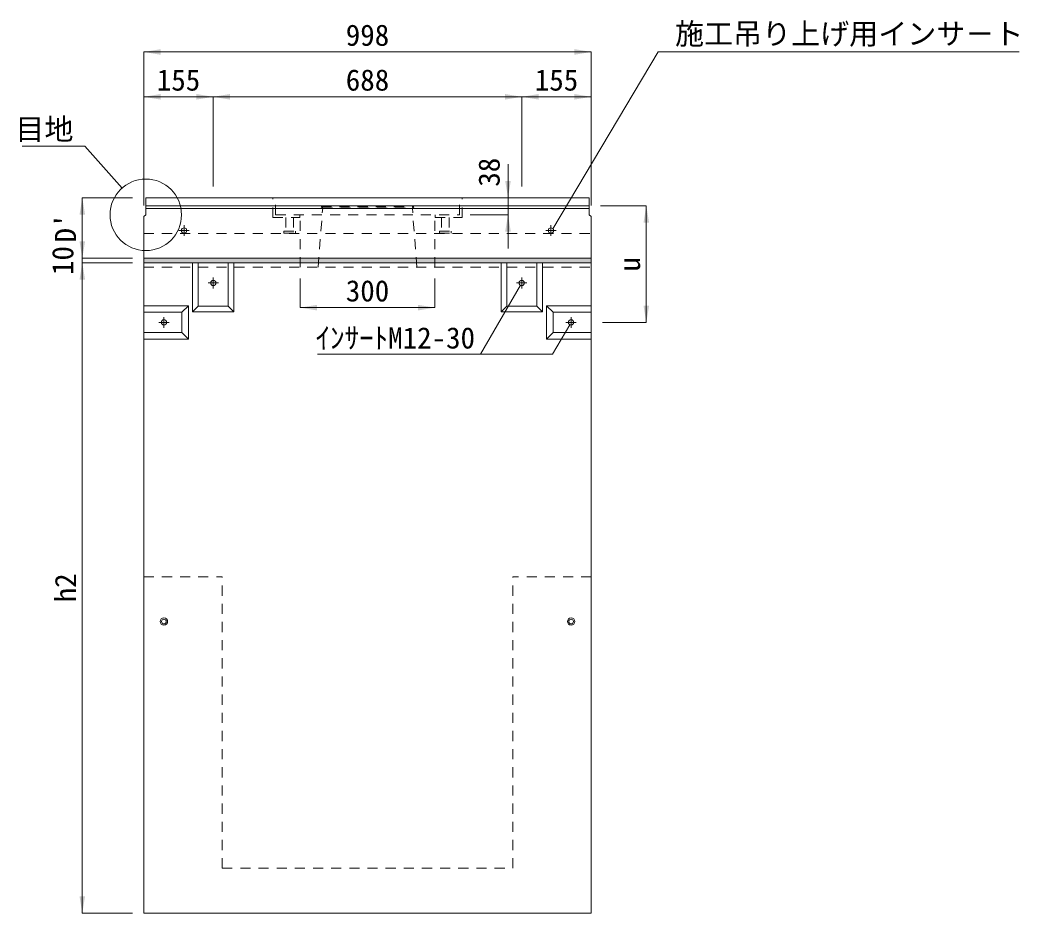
# Model space of a CAD drawing. Units: millimetres at full size. Extents: x -44570 to -19804, y 69050 to 91573.
# Drawn here: x -40728 to -38500, y 78268 to 80259 of the extents above; entities that cross this region are included whole.
import ezdxf
from ezdxf.enums import TextEntityAlignment as Align

# ---------------------------------------------------------------- set-up
doc = ezdxf.new("R2010")
doc.units = ezdxf.units.MM
doc.header["$LTSCALE"] = 30
doc.linetypes.add('USER1', pattern=[1.35, 0.75, -0.6])
doc.linetypes.add('USER2', pattern=[28.575, 19.05, -3.175, 3.175, -3.175])
for name, color, linetype, lineweight in [('0_2', 7, 'Continuous', 20), ('寸法線', 7, 'Continuous', 9), ('本体', 2, 'Continuous', 9), ('ｲﾝｻｰﾄ', 3, 'USER1', 5), ('ｸﾞﾚｰﾁﾝｸﾞ', 7, 'Continuous', 5), ('ﾊｯﾁﾝｸﾞ', 7, 'Continuous', 5)]:
    doc.layers.add(name, color=color, linetype=linetype, lineweight=lineweight)
doc.styles.add('ＭＳ ゴシック', font='')
doc.styles.get('ＭＳ ゴシック').set_extended_font_data('MS Gothic')

# ---------------------------------------------------------------- blocks, each defined once
blk = doc.blocks.new('filled_arrow')
at = {"color": 0, "linetype": 'Continuous', "lineweight": -2}
blk.add_solid([(7.5, 1.25), (0, 0), (7.5, -1.25)], dxfattribs=at)

msp = doc.modelspace()

# ---------------------------------------------------------------- hatches: boundary and pattern name
at = {"layer": '寸法線'}
msp.add_hatch(color=256, dxfattribs=at).paths.add_polyline_path([(-39501.65, 79579.89), (-39502.62, 79578.72), (-39502.19, 79578.46)])
at = {"layer": 'ﾊｯﾁﾝｸﾞ'}
msp.add_hatch(color=8, dxfattribs=at).paths.add_polyline_path([(-39453.65, 79718.08), (-39453.65, 79728.08), (-40451.65, 79728.08), (-40451.65, 79718.08)])

# ---------------------------------------------------------------- linework, layer by layer
at = {"layer": '0_2', "lineweight": 9}
for p, q in [((-40451.65, 79718.08), (-39453.65, 79718.08)), ((-39453.65, 79708.74), (-39453.65, 79632.44))]:
    msp.add_line(p, q, dxfattribs=at)
at = {"layer": '寸法線'}
for p, q in [((-40451.65, 80188.18), (-39453.65, 80188.18)), ((-40451.65, 79846.08), (-40451.65, 80188.18)), ((-39453.65, 79846.08), (-39453.65, 80188.18)), ((-40451.65, 80088.18), (-40296.65, 80088.18)), ((-40451.65, 79846.08), (-40451.65, 80088.18)), ((-40296.65, 80088.18), (-39608.65, 80088.18)), ((-40296.65, 79888.09), (-40296.65, 80088.18)), ((-40296.65, 79888.09), (-40296.65, 80088.18)), ((-39608.65, 79888.09), (-39608.65, 80088.18)), ((-39608.65, 80088.18), (-39453.65, 80088.18)), ((-39608.65, 79888.09), (-39608.65, 80088.18)), ((-39453.65, 79846.08), (-39453.65, 80088.18)), ((-39639.31, 79750.09), (-39639.31, 79938.09)), ((-40588.71, 79863.09), (-40588.71, 79728.08)), ((-40476.65, 79863.09), (-40588.71, 79863.09)), ((-39717.65, 79863.09), (-39639.31, 79863.09)), ((-39433.15, 79845.08), (-39330.9, 79845.08)), ((-39330.9, 79845.08), (-39330.9, 79585.08)), ((-39723.65, 79825.09), (-39639.31, 79825.09)), ((-40588.71, 79803.08), (-40588.71, 79643.08)), ((-40476.65, 79728.08), (-40588.71, 79728.08)), ((-40476.65, 79728.08), (-40588.71, 79728.08)), ((-40588.71, 79718.08), (-40588.71, 78268.09)), ((-40476.65, 79718.08), (-40588.71, 79718.08)), ((-40476.65, 79718.08), (-40588.71, 79718.08)), ((-40102.65, 79683.09), (-40102.65, 79618.05)), ((-39802.65, 79683.09), (-39802.65, 79618.05)), ((-40102.65, 79618.05), (-39802.65, 79618.05)), ((-39428.65, 79585.08), (-39330.9, 79585.08)), ((-40476.65, 78268.09), (-40588.71, 78268.09))]:
    msp.add_line(p, q, dxfattribs=at)
at = {"layer": '寸法線', "linetype": 'USER2'}
for p, q in [((-40373.25, 79790.08), (-40350.05, 79790.08)), ((-40361.65, 79802.12), (-40361.65, 79778.04)), ((-39555.25, 79790.08), (-39532.05, 79790.08)), ((-39543.65, 79802.12), (-39543.65, 79778.04)), ((-40296.65, 79685.13), (-40296.65, 79661.05)), ((-39608.65, 79685.12), (-39608.65, 79661.05)), ((-40308.26, 79673.09), (-40285.05, 79673.09)), ((-39620.25, 79673.09), (-39597.05, 79673.09)), ((-39620.25, 79673.09), (-39597.05, 79673.09)), ((-40406.65, 79597.12), (-40406.65, 79573.05)), ((-39498.65, 79597.12), (-39498.65, 79573.05)), ((-40418.26, 79585.08), (-40395.05, 79585.08)), ((-39510.25, 79585.08), (-39487.05, 79585.08))]:
    msp.add_line(p, q, dxfattribs=at)
at = {"layer": '寸法線'}
for points in [[(-39539.06, 79793.94), (-39304.41, 80188.18), (-38499.65, 80188.18)], [(-40500.01, 79884.55), (-40583.43, 79978.4), (-40722.9, 79978.4)], [(-39611.58, 79667.85), (-39700.32, 79514.32), (-40064.34, 79514.32)], [(-39501.65, 79579.89), (-39539.91, 79514.32), (-39700.32, 79514.32)]]:
    msp.add_lwpolyline(points, dxfattribs=at)
msp.add_lwpolyline([(-39501.65, 79579.89), (-39502.62, 79578.72), (-39502.19, 79578.46)], close=True, dxfattribs=at)
msp.add_circle((-40447.15, 79825.08), 79.7, dxfattribs=at)
at = {"layer": '本体', "lineweight": 20}
for p, q in [((-40447.15, 79863.09), (-39458.15, 79863.09)), ((-40447.15, 79863.09), (-40447.15, 79825.08)), ((-39458.15, 79863.09), (-39458.15, 79825.08)), ((-40451.65, 79821.08), (-40447.15, 79825.08)), ((-40451.65, 79821.08), (-40451.65, 79718.08)), ((-39453.65, 79821.08), (-39458.15, 79825.08)), ((-39453.65, 79718.08), (-39453.65, 79821.08)), ((-40451.65, 78268.09), (-40451.65, 79718.08)), ((-39453.65, 78268.09), (-39453.65, 79718.08)), ((-40451.65, 78268.08), (-39453.65, 78268.08))]:
    msp.add_line(p, q, dxfattribs=at)
at = {"layer": '本体'}
for p, q in [((-40447.15, 79845.08), (-39458.15, 79845.08)), ((-40447.15, 79839.08), (-39458.15, 79839.08)), ((-40451.65, 79728.08), (-39453.65, 79728.08)), ((-40451.65, 79718.08), (-39453.65, 79718.08)), ((-40342.65, 79608.59), (-40342.65, 79718.09)), ((-40330.15, 79621.09), (-40330.15, 79718.09)), ((-40263.15, 79621.09), (-40263.15, 79718.09)), ((-40250.65, 79608.59), (-40250.65, 79718.09)), ((-39654.65, 79608.59), (-39654.65, 79718.09)), ((-39642.15, 79621.09), (-39642.15, 79718.09)), ((-39575.15, 79621.09), (-39575.15, 79718.09)), ((-39562.65, 79608.59), (-39562.65, 79718.09)), ((-40451.65, 79622.08), (-40352.15, 79622.08)), ((-40366.65, 79607.58), (-40352.15, 79622.08)), ((-40352.15, 79622.08), (-40352.15, 79548.08)), ((-40330.15, 79621.09), (-40342.65, 79608.59)), ((-40250.65, 79608.59), (-40342.65, 79608.59)), ((-40263.15, 79621.09), (-40330.15, 79621.09)), ((-40263.15, 79621.09), (-40250.65, 79608.59)), ((-39642.15, 79621.09), (-39654.65, 79608.59)), ((-39654.65, 79608.59), (-39562.65, 79608.59)), ((-39642.15, 79621.09), (-39575.15, 79621.09)), ((-39575.15, 79621.09), (-39562.65, 79608.59)), ((-39553.15, 79622.08), (-39553.15, 79548.08)), ((-39453.65, 79622.08), (-39553.15, 79622.08)), ((-39538.65, 79607.58), (-39553.15, 79622.08)), ((-40451.65, 79607.58), (-40366.65, 79607.58)), ((-40366.65, 79607.58), (-40366.65, 79562.58)), ((-39538.65, 79607.58), (-39538.65, 79562.58)), ((-39453.65, 79607.58), (-39538.65, 79607.58)), ((-40366.65, 79562.58), (-40451.65, 79562.58)), ((-40352.15, 79548.08), (-40451.65, 79548.08)), ((-40366.65, 79562.58), (-40352.15, 79548.08)), ((-39538.65, 79562.58), (-39553.15, 79548.08)), ((-39553.15, 79548.08), (-39453.65, 79548.08)), ((-39538.65, 79562.58), (-39453.65, 79562.58))]:
    msp.add_line(p, q, dxfattribs=at)
at = {"layer": '本体', "linetype": 'USER1'}
for p, q in [((-40062.78, 79708.09), (-40052.65, 79839.67)), ((-40055.67, 79842.93), (-40052.65, 79839.67)), ((-40055.67, 79842.93), (-39849.64, 79842.93)), ((-40052.65, 79839.67), (-39852.65, 79839.67)), ((-39849.64, 79842.93), (-39852.65, 79839.67)), ((-39842.53, 79708.09), (-39852.65, 79839.67)), ((-40102.65, 79708.09), (-40102.65, 79825.09)), ((-39802.65, 79708.09), (-39802.65, 79825.09)), ((-40451.65, 79783.09), (-39453.65, 79783.09)), ((-40451.65, 79708.09), (-39453.65, 79708.09)), ((-40451.65, 79018.08), (-40276.65, 79018.08)), ((-40276.65, 78368.08), (-40276.65, 79018.08)), ((-39628.65, 78368.08), (-39628.65, 79018.08)), ((-39453.65, 79018.08), (-39628.65, 79018.08)), ((-40276.65, 78368.08), (-39628.65, 78368.08))]:
    msp.add_line(p, q, dxfattribs=at)
at = {"layer": 'ｲﾝｻｰﾄ'}
for p, q in [((-40134.9, 79819.09), (-40134.9, 79788.46)), ((-40117.4, 79819.09), (-40117.4, 79788.46)), ((-39787.9, 79819.09), (-39787.9, 79788.46)), ((-39770.4, 79819.09), (-39770.4, 79788.46)), ((-40139.28, 79788.46), (-40139.28, 79784.09)), ((-40139.28, 79788.46), (-40113.03, 79788.46)), ((-40113.03, 79788.46), (-40113.03, 79784.09)), ((-39792.28, 79788.46), (-39792.28, 79784.09)), ((-39792.28, 79788.46), (-39766.03, 79788.46)), ((-39766.03, 79788.46), (-39766.03, 79784.09)), ((-40139.28, 79784.09), (-40113.03, 79784.09)), ((-39792.28, 79784.09), (-39766.03, 79784.09))]:
    msp.add_line(p, q, dxfattribs=at)
at = {"layer": 'ｲﾝｻｰﾄ', "linetype": 'Continuous'}
for centre in [(-40361.65, 79790.08), (-39543.65, 79790.08), (-40296.65, 79673.09), (-39608.65, 79673.09), (-40406.65, 79585.08), (-39498.65, 79585.08)]:
    msp.add_circle(centre, 6, dxfattribs=at)
at = {"layer": 'ｲﾝｻｰﾄ', "linetype": 'Continuous', "lineweight": 9}
for centre, radius in [((-40406.65, 78918.08), 8.25), ((-40406.65, 78918.08), 5.25), ((-39498.65, 78918.08), 8.25), ((-39498.65, 78918.08), 5.25)]:
    msp.add_circle(centre, radius, dxfattribs=at)
at = {"layer": 'ｸﾞﾚｰﾁﾝｸﾞ', "linetype": 'USER1', "lineweight": 9}
for p, q in [((-40163.65, 79819.09), (-40163.65, 79863.09)), ((-40157.65, 79825.09), (-40157.65, 79863.09)), ((-39747.65, 79825.09), (-39747.65, 79863.09)), ((-39741.65, 79819.09), (-39741.65, 79863.09)), ((-40163.65, 79819.09), (-40103.66, 79819.09)), ((-40157.65, 79825.09), (-39747.65, 79825.09)), ((-40103.66, 79825.09), (-40103.66, 79819.09)), ((-39801.66, 79825.09), (-39801.66, 79819.09)), ((-39801.66, 79819.09), (-39741.65, 79819.09))]:
    msp.add_line(p, q, dxfattribs=at)

# ---------------------------------------------------------------- block references
at = {"layer": '寸法線', "xscale": 5, "yscale": 5}
for p in [(-40451.65, 80188.18), (-40451.65, 80088.18), (-40296.65, 80088.18), (-39608.65, 80088.18), (-40102.65, 79618.05)]:
    msp.add_blockref('filled_arrow', p, dxfattribs=at)
at = {"layer": '寸法線'}
for p, xscale, yscale, rotation in [((-39453.65, 80188.18), 5, 5, 180), ((-40296.65, 80088.18), 5, 5, 180), ((-39608.65, 80088.18), 5, 5, 180), ((-39453.65, 80088.18), 5, 5, 180), ((-39639.31, 79863.09), 5, 5, 90), ((-40588.71, 79863.09), 5, 5, 270), ((-39330.9, 79845.08), 5, 5, 270), ((-39639.31, 79825.09), 5, 5, 270), ((-39539.06, 79793.94), 0.2, 0.2, 59.2), ((-40588.71, 79728.08), 5, 5, 90), ((-40588.71, 79728.08), 5, 5, 90), ((-40588.71, 79718.08), 5, 5, 270), ((-40588.71, 79718.08), 5, 5, 270), ((-39611.58, 79667.85), 0.2, 0.2, 240), ((-39802.65, 79618.05), 5, 5, 180), ((-39330.9, 79585.08), 5, 5, 90), ((-40588.71, 78268.09), 5, 5, 90)]:
    msp.add_blockref('filled_arrow', p, dxfattribs=dict(at, xscale=xscale, yscale=yscale, rotation=rotation))

# ---------------------------------------------------------------- texts
at = {"layer": '寸法線', "style": 'ＭＳ ゴシック'}
msp.add_text('施工吊り上げ用インサ－ト', height=47.47, dxfattribs=at).set_placement((-39266.91, 80252.5), align=Align.TOP_LEFT)
for s, p in [('998', (-39952.65, 80225.68)), ('155', (-40374.15, 80125.68)), ('688', (-39952.65, 80125.68)), ('155', (-39531.15, 80125.68)), ('300', (-39952.65, 79655.55))]:
    msp.add_text(s, height=47.47, dxfattribs=at).set_placement(p, align=Align.MIDDLE_CENTER)
for s, p in [('目地', (-40608.43, 80039.67)), ('ｲﾝｻｰﾄM12-30', (-39712.82, 79574.32))]:
    msp.add_text(s, height=47.47, dxfattribs=at).set_placement(p, align=Align.TOP_RIGHT)
for s, p in [('38', (-39681.55, 79920)), ("D'", (-40626.21, 79795.59)), ('10', (-40632.46, 79723.08)), ('u', (-39368.4, 79715.08)), ('h2', (-40626.21, 78993.09))]:
    msp.add_text(s, height=47.47, rotation=90, dxfattribs=at).set_placement(p, align=Align.MIDDLE_CENTER)

doc.saveas('drawing.dxf')
